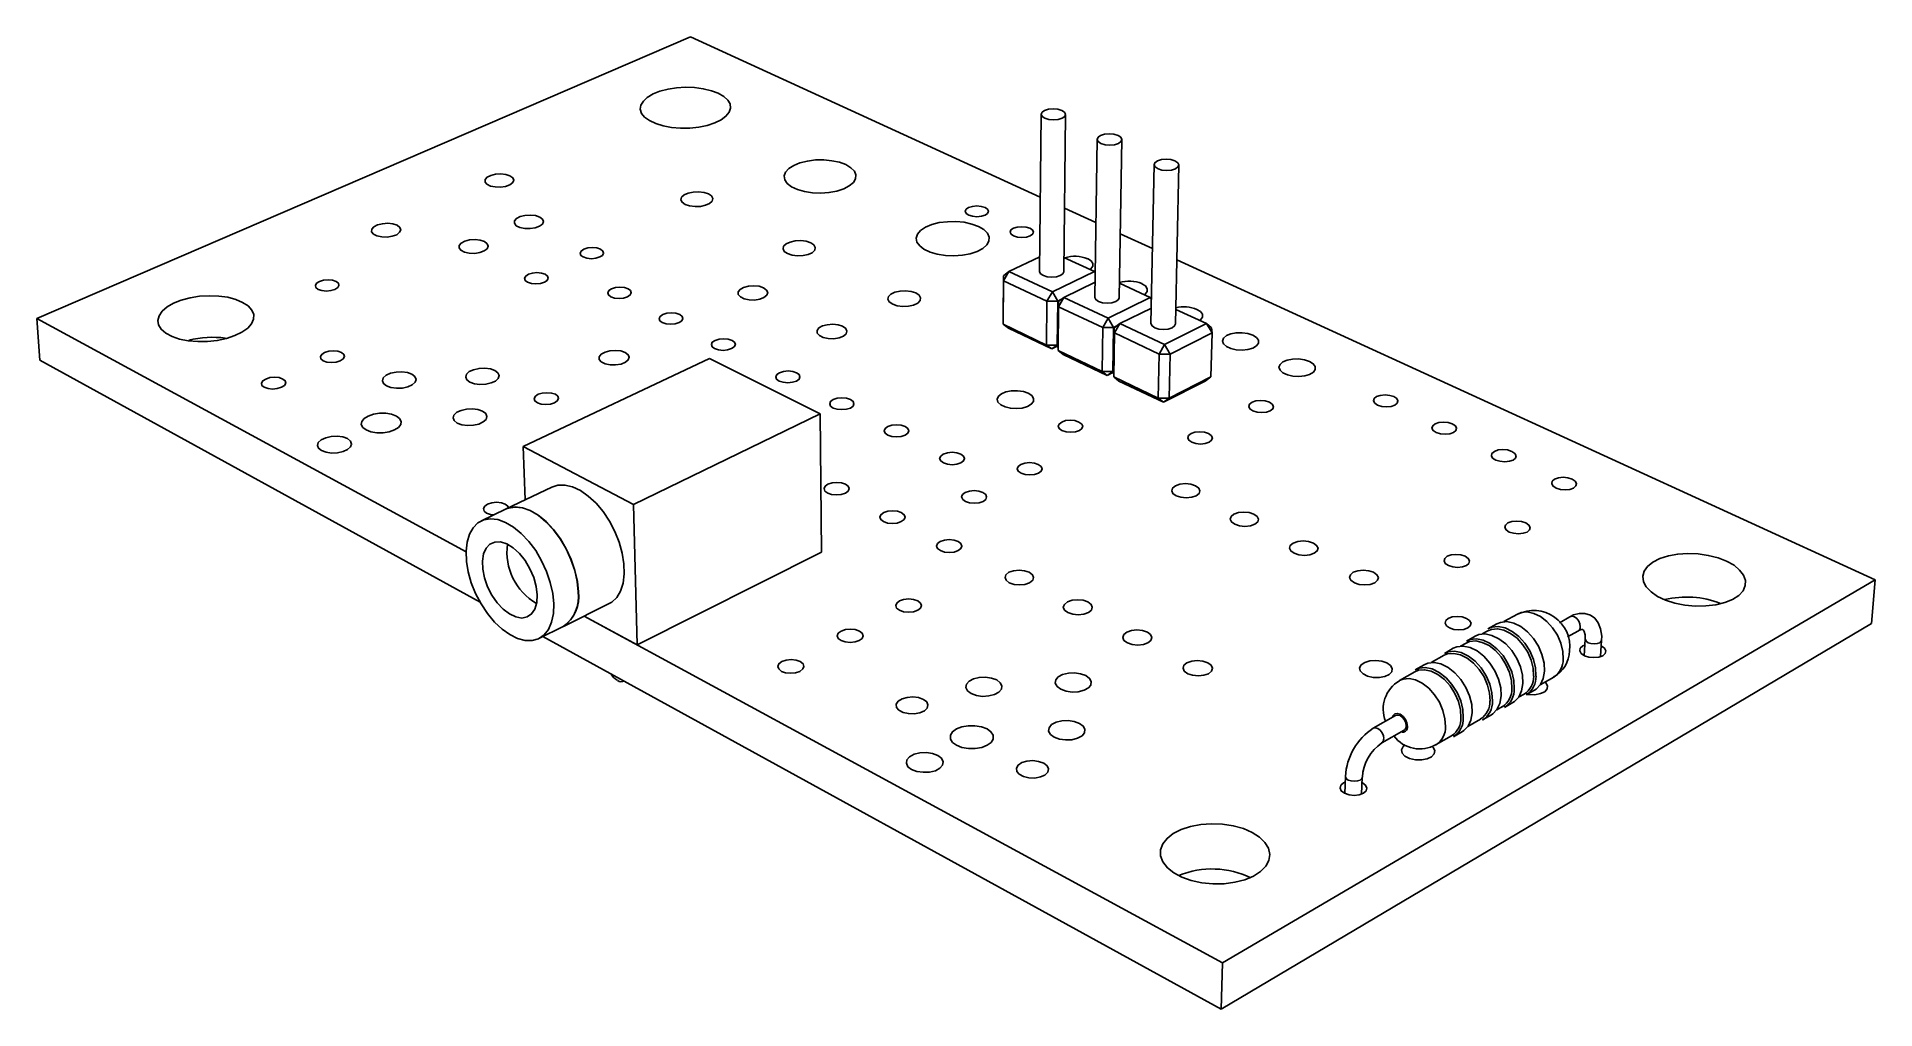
# Model space of a CAD drawing. Extents: x 0 to 158, y 0 to 179.
# Drawn here: x 55.8 to 157.9, y 124.8 to 178.9 of the extents above; entities outside this region: 2.
import ezdxf
from ezdxf.enums import TextEntityAlignment as Align

# ---------------------------------------------------------------- set-up
doc = ezdxf.new("R2010")
doc.units = 0
doc.layers.get('0').update_dxf_attribs({"linetype": 'CONTINUOUS'})

msp = doc.modelspace()

# ---------------------------------------------------------------- linework, layer by layer
at = {"color": 7, "linetype": 'CONTINUOUS'}
for p, q in [((92.09, 178.88), (55.78, 163.22)), ((111.53, 169.96), (92.09, 178.88)), ((111.58, 174.57), (111.49, 165.84)), ((112.83, 165.82), (112.93, 174.56)), ((114.69, 173.18), (114.56, 164.4)), ((115.91, 164.38), (116.06, 173.16)), ((117.85, 171.77), (117.68, 162.95)), ((119.04, 162.92), (119.23, 171.75)), ((114.62, 168.55), (112.87, 169.35)), ((117.76, 167.11), (115.97, 167.93)), ((111.5, 166.65), (109.78, 165.83)), ((114.54, 165.83), (112.84, 166.62)), ((157.91, 148.71), (119.11, 166.49)), ((109.47, 163.18), (109.48, 165.6)), ((109.78, 165.83), (109.48, 165.6)), ((109.49, 165.32), (109.48, 165.6)), ((109.78, 165.83), (109.49, 165.32)), ((109.78, 165.83), (112.2, 164.7)), ((112.2, 164.7), (114.54, 165.83)), ((114.54, 165.83), (114.58, 165.76)), ((114.58, 165.8), (114.54, 165.83)), ((109.49, 165.32), (109.47, 162.9)), ((111.9, 164.18), (109.49, 165.32)), ((112.2, 164.7), (111.9, 164.18)), ((112.5, 164.18), (112.2, 164.7)), ((114.58, 165.24), (112.84, 164.39)), ((117.63, 164.39), (115.93, 165.19)), ((111.88, 161.75), (111.9, 164.18)), ((112.5, 164.18), (111.9, 164.18)), ((112.5, 164.18), (112.47, 161.75)), ((112.67, 164.27), (112.5, 164.18)), ((112.51, 161.74), (112.54, 164.17)), ((112.55, 163.88), (112.52, 161.45)), ((112.84, 164.39), (112.54, 164.17)), ((112.55, 163.88), (112.54, 164.17)), ((112.84, 164.39), (112.55, 163.88)), ((115, 162.73), (112.55, 163.88)), ((112.84, 164.39), (115.3, 163.24)), ((115.3, 163.24), (117.63, 164.39)), ((117.7, 163.8), (115.95, 162.94)), ((117.63, 164.39), (117.71, 164.27)), ((117.71, 164.33), (117.63, 164.39)), ((120.77, 162.94), (119.06, 163.73)), ((55.78, 163.22), (55.96, 160.9)), ((55.78, 163.22), (79.63, 150.26)), ((109.47, 162.9), (109.47, 163.18)), ((109.47, 162.9), (111.88, 161.75)), ((109.47, 162.9), (109.76, 162.68)), ((112.17, 161.53), (109.76, 162.68)), ((114.96, 160.28), (115, 162.73)), ((115.3, 163.24), (115, 162.73)), ((115.6, 162.73), (115, 162.73)), ((115.6, 162.73), (115.3, 163.24)), ((115.6, 162.73), (115.56, 160.28)), ((115.59, 160.27), (115.63, 162.71)), ((115.79, 162.82), (115.6, 162.73)), ((115.65, 162.42), (115.61, 159.98)), ((115.95, 162.94), (115.63, 162.71)), ((115.65, 162.42), (115.63, 162.71)), ((115.95, 162.94), (115.65, 162.42)), ((118.13, 161.25), (115.65, 162.42)), ((115.95, 162.94), (118.43, 161.77)), ((118.43, 161.77), (120.77, 162.94)), ((121.07, 162.42), (118.74, 161.25)), ((120.77, 162.94), (121.07, 162.42)), ((121.05, 162.71), (120.77, 162.94)), ((121.01, 159.98), (121.07, 162.42)), ((121.05, 162.71), (121.07, 162.42)), ((112.47, 161.75), (111.88, 161.75)), ((111.88, 161.75), (112.17, 161.53)), ((112.47, 161.75), (112.17, 161.53)), ((112.51, 161.7), (112.17, 161.53)), ((112.47, 161.75), (112.51, 161.77)), ((112.52, 161.45), (112.51, 161.74)), ((112.52, 161.45), (114.96, 160.28)), ((112.52, 161.45), (112.81, 161.23)), ((118.43, 161.77), (118.13, 161.25)), ((118.74, 161.25), (118.43, 161.77)), ((55.96, 160.9), (80.41, 147.47)), ((93.16, 161), (82.81, 156.11)), ((99.3, 157.93), (93.16, 161)), ((115.25, 160.06), (112.81, 161.23)), ((118.08, 158.79), (118.13, 161.25)), ((118.74, 161.25), (118.13, 161.25)), ((118.74, 161.25), (118.69, 158.79)), ((115.56, 160.28), (114.96, 160.28)), ((114.96, 160.28), (115.25, 160.06)), ((115.56, 160.28), (115.25, 160.06)), ((115.6, 160.24), (115.25, 160.06)), ((115.56, 160.28), (115.59, 160.3)), ((115.61, 159.98), (115.59, 160.27)), ((115.61, 159.98), (118.08, 158.79)), ((115.61, 159.98), (115.89, 159.75)), ((118.37, 158.57), (115.89, 159.75)), ((120.69, 159.75), (118.37, 158.57)), ((118.69, 158.79), (121.01, 159.98)), ((120.69, 159.75), (121.01, 159.98)), ((118.69, 158.79), (118.08, 158.79)), ((118.08, 158.79), (118.37, 158.57)), ((118.69, 158.79), (118.37, 158.57)), ((88.94, 152.89), (99.3, 157.93)), ((99.3, 157.93), (99.37, 150.25)), ((82.81, 156.11), (88.94, 152.89)), ((82.81, 156.11), (82.91, 153.15)), ((84.4, 153.86), (81.85, 152.64)), ((81.83, 152.63), (80.48, 151.98)), ((88.94, 152.89), (89.14, 145.09)), ((89.14, 145.09), (99.37, 150.25)), ((121.65, 127.42), (157.91, 148.71)), ((157.91, 148.71), (157.71, 146.28)), ((85.04, 146.12), (87.58, 147.38)), ((83.68, 145.44), (85.02, 146.11)), ((86.2, 146.69), (89.14, 145.09)), ((86.2, 146.69), (121.65, 127.42)), ((121.58, 124.85), (157.71, 146.28)), ((136.89, 146.25), (136.4, 145.98)), ((138.04, 146.8), (137.29, 146.38)), ((140.95, 146.65), (140.37, 146.32)), ((83.9, 145.55), (121.58, 124.85)), ((135.18, 145.19), (134.87, 145.01)), ((135.68, 145.58), (135.2, 145.3)), ((136.39, 145.87), (136.08, 145.7)), ((140.82, 145.53), (141.4, 145.86)), ((141.8, 145.4), (141.75, 144.49)), ((142.66, 144.44), (142.71, 145.35)), ((133.97, 144.51), (133.25, 144.11)), ((134.47, 144.9), (133.98, 144.62)), ((88.4, 143.07), (88.41, 143.07)), ((132.34, 143.59), (131.48, 143.11)), ((132.85, 143.99), (132.36, 143.71)), ((139.3, 142.87), (140.05, 143.3)), ((138.1, 142.18), (138.41, 142.35)), ((138.52, 142.31), (138.99, 142.58)), ((131.27, 141.17), (130.03, 140.46)), ((135.28, 140.56), (135.99, 140.97)), ((136.1, 140.92), (136.59, 141.2)), ((136.89, 141.48), (137.21, 141.66)), ((137.31, 141.62), (137.79, 141.89)), ((130.5, 139.65), (131.74, 140.36)), ((133.52, 139.55), (134.38, 140.04)), ((134.49, 139.99), (134.98, 140.28)), ((128.48, 137.78), (128.45, 136.84)), ((129.38, 136.8), (129.42, 137.74)), ((129.43, 137.42), (129.41, 137.43)), ((121.65, 127.42), (121.58, 124.85))]:
    msp.add_line(p, q, dxfattribs=at)
for points in [[(93.64, 175.74), (93.26, 175.88), (92.81, 175.99), (92.33, 176.05), (91.83, 176.07), (91.33, 176.04), (90.85, 175.97), (90.4, 175.85), (90.02, 175.7), (89.7, 175.51), (89.48, 175.3), (89.34, 175.08), (89.31, 174.85), (89.38, 174.62), (89.55, 174.41), (89.82, 174.22), (90.17, 174.05), (90.58, 173.93), (91.05, 173.84), (91.55, 173.8), (92.06, 173.8), (92.56, 173.86), (93.03, 173.95), (93.45, 174.09), (93.8, 174.26), (94.07, 174.46), (94.25, 174.68), (94.32, 174.91), (94.3, 175.14), (94.17, 175.36), (93.95, 175.56), (93.64, 175.74)], [(111.77, 174.78), (111.99, 174.85), (112.24, 174.87), (112.51, 174.85), (112.73, 174.78), (112.88, 174.68), (112.93, 174.57), (112.89, 174.45), (112.74, 174.35), (112.53, 174.28), (112.27, 174.26), (112.01, 174.28), (111.78, 174.35), (111.63, 174.45), (111.58, 174.57), (111.63, 174.68), (111.77, 174.78)], [(114.88, 173.39), (115.1, 173.46), (115.36, 173.48), (115.62, 173.46), (115.85, 173.39), (116, 173.29), (116.06, 173.17), (116.01, 173.05), (115.87, 172.95), (115.65, 172.88), (115.39, 172.86), (115.13, 172.88), (114.9, 172.95), (114.75, 173.05), (114.69, 173.17), (114.74, 173.29), (114.88, 173.39)], [(100.72, 171.77), (100.37, 171.9), (99.95, 171.99), (99.5, 172.03), (99.04, 172.03), (98.59, 171.97), (98.18, 171.87), (97.83, 171.73), (97.56, 171.55), (97.38, 171.36), (97.3, 171.14), (97.34, 170.93), (97.47, 170.73), (97.71, 170.54), (98.04, 170.39), (98.43, 170.28), (98.87, 170.21), (99.33, 170.19), (99.79, 170.22), (100.23, 170.3), (100.61, 170.43), (100.92, 170.59), (101.15, 170.78), (101.27, 170.98), (101.29, 171.2), (101.2, 171.41), (101.01, 171.6), (100.72, 171.77)], [(118.04, 171.98), (118.26, 172.05), (118.52, 172.08), (118.78, 172.05), (119.01, 171.98), (119.17, 171.88), (119.23, 171.76), (119.18, 171.64), (119.04, 171.53), (118.82, 171.47), (118.56, 171.44), (118.29, 171.47), (118.07, 171.53), (117.91, 171.64), (117.85, 171.76), (117.9, 171.88), (118.04, 171.98)], [(82.07, 171.15), (81.84, 171.23), (81.56, 171.26), (81.27, 171.24), (81, 171.17), (80.8, 171.07), (80.69, 170.94), (80.69, 170.8), (80.79, 170.68), (80.99, 170.58), (81.25, 170.53), (81.54, 170.52), (81.83, 170.56), (82.07, 170.65), (82.22, 170.77), (82.28, 170.9), (82.23, 171.04), (82.07, 171.15)], [(93.1, 170.14), (92.85, 170.23), (92.55, 170.26), (92.25, 170.25), (91.97, 170.19), (91.74, 170.09), (91.6, 169.96), (91.57, 169.82), (91.64, 169.68), (91.81, 169.56), (92.05, 169.48), (92.35, 169.44), (92.66, 169.45), (92.94, 169.51), (93.16, 169.62), (93.3, 169.75), (93.34, 169.89), (93.26, 170.03), (93.1, 170.14)], [(83.72, 168.86), (83.48, 168.94), (83.19, 168.97), (82.9, 168.95), (82.63, 168.89), (82.43, 168.78), (82.32, 168.65), (82.32, 168.51), (82.42, 168.38), (82.62, 168.28), (82.89, 168.23), (83.19, 168.22), (83.47, 168.26), (83.71, 168.35), (83.87, 168.47), (83.93, 168.61), (83.87, 168.75), (83.72, 168.86)], [(108.09, 168.34), (107.72, 168.47), (107.3, 168.57), (106.84, 168.61), (106.37, 168.6), (105.91, 168.55), (105.5, 168.44), (105.15, 168.3), (104.88, 168.12), (104.71, 167.91), (104.64, 167.69), (104.68, 167.47), (104.83, 167.26), (105.07, 167.07), (105.41, 166.91), (105.81, 166.79), (106.26, 166.72), (106.73, 166.7), (107.2, 166.74), (107.64, 166.82), (108.03, 166.95), (108.34, 167.11), (108.56, 167.31), (108.68, 167.52), (108.69, 167.75), (108.59, 167.96), (108.39, 168.16), (108.09, 168.34)], [(108.46, 169.39), (108.25, 169.45), (108, 169.48), (107.76, 169.45), (107.55, 169.39), (107.41, 169.29), (107.36, 169.18), (107.41, 169.06), (107.56, 168.96), (107.77, 168.9), (108.01, 168.88), (108.26, 168.9), (108.47, 168.96), (108.6, 169.06), (108.65, 169.18), (108.6, 169.29), (108.46, 169.39)], [(75.8, 168.4), (75.57, 168.48), (75.28, 168.51), (74.98, 168.49), (74.71, 168.42), (74.51, 168.31), (74.39, 168.18), (74.38, 168.04), (74.49, 167.91), (74.68, 167.81), (74.95, 167.76), (75.24, 167.75), (75.53, 167.79), (75.78, 167.88), (75.94, 168.01), (76, 168.15), (75.95, 168.28), (75.8, 168.4)], [(80.65, 167.5), (80.41, 167.58), (80.13, 167.61), (79.83, 167.59), (79.56, 167.52), (79.35, 167.41), (79.24, 167.28), (79.24, 167.14), (79.34, 167.01), (79.54, 166.91), (79.81, 166.85), (80.11, 166.84), (80.4, 166.89), (80.64, 166.98), (80.8, 167.1), (80.86, 167.24), (80.8, 167.38), (80.65, 167.5)], [(98.78, 167.43), (98.53, 167.51), (98.23, 167.55), (97.92, 167.54), (97.63, 167.47), (97.41, 167.37), (97.27, 167.24), (97.24, 167.09), (97.31, 166.95), (97.49, 166.83), (97.74, 166.74), (98.04, 166.7), (98.35, 166.72), (98.64, 166.78), (98.86, 166.88), (99, 167.02), (99.03, 167.16), (98.95, 167.31), (98.78, 167.43)], [(110.95, 168.24), (110.74, 168.3), (110.49, 168.32), (110.25, 168.3), (110.04, 168.24), (109.9, 168.14), (109.85, 168.02), (109.91, 167.9), (110.05, 167.81), (110.26, 167.74), (110.51, 167.72), (110.76, 167.74), (110.96, 167.81), (111.1, 167.9), (111.15, 168.02), (111.1, 168.14), (110.95, 168.24)], [(87.1, 167.07), (86.89, 167.14), (86.64, 167.16), (86.39, 167.14), (86.18, 167.07), (86.03, 166.97), (85.97, 166.85), (86, 166.73), (86.14, 166.64), (86.34, 166.57), (86.59, 166.54), (86.84, 166.57), (87.06, 166.64), (87.21, 166.73), (87.27, 166.85), (87.23, 166.97), (87.1, 167.07)], [(114.29, 165.95), (114.33, 165.98), (114.44, 166.13), (114.45, 166.28), (114.35, 166.42), (114.16, 166.55)], [(84.02, 165.68), (83.82, 165.75), (83.57, 165.77), (83.32, 165.75), (83.1, 165.68), (82.95, 165.58), (82.88, 165.46), (82.92, 165.34), (83.05, 165.24), (83.26, 165.17), (83.51, 165.15), (83.76, 165.17), (83.98, 165.24), (84.13, 165.34), (84.19, 165.46), (84.16, 165.58), (84.02, 165.68)], [(111.49, 165.84), (111.49, 165.83), (111.55, 165.71), (111.7, 165.61), (111.92, 165.54), (112.17, 165.51), (112.43, 165.54), (112.64, 165.61), (112.78, 165.71), (112.83, 165.82)], [(67.22, 164.12), (66.84, 164.28), (66.39, 164.4), (65.89, 164.47), (65.36, 164.49), (64.82, 164.46), (64.3, 164.38), (63.81, 164.25), (63.38, 164.07), (63.02, 163.87), (62.75, 163.63), (62.58, 163.38), (62.51, 163.12), (62.55, 162.87), (62.7, 162.63), (62.95, 162.41), (63.3, 162.23), (63.72, 162.08), (64.2, 161.99), (64.73, 161.94), (65.27, 161.95), (65.81, 162), (66.32, 162.11), (66.78, 162.27), (67.18, 162.46), (67.5, 162.69), (67.72, 162.93), (67.83, 163.19), (67.84, 163.45), (67.73, 163.69), (67.53, 163.92), (67.22, 164.12)], [(72.42, 165.28), (72.21, 165.35), (71.97, 165.37), (71.71, 165.35), (71.49, 165.28), (71.33, 165.18), (71.26, 165.06), (71.29, 164.94), (71.42, 164.84), (71.62, 164.77), (71.87, 164.75), (72.12, 164.77), (72.34, 164.84), (72.5, 164.94), (72.57, 165.06), (72.54, 165.18), (72.42, 165.28)], [(88.64, 164.87), (88.43, 164.94), (88.18, 164.96), (87.93, 164.94), (87.71, 164.87), (87.56, 164.77), (87.5, 164.65), (87.54, 164.53), (87.67, 164.42), (87.88, 164.36), (88.13, 164.33), (88.38, 164.36), (88.6, 164.42), (88.75, 164.53), (88.81, 164.65), (88.77, 164.77), (88.64, 164.87)], [(96.16, 164.92), (95.91, 165.01), (95.62, 165.04), (95.32, 165.02), (95.05, 164.95), (94.85, 164.84), (94.75, 164.7), (94.75, 164.56), (94.87, 164.42), (95.08, 164.32), (95.35, 164.26), (95.66, 164.25), (95.95, 164.3), (96.18, 164.39), (96.34, 164.52), (96.39, 164.66), (96.32, 164.8), (96.16, 164.92)], [(104.62, 164.64), (104.36, 164.72), (104.05, 164.76), (103.74, 164.75), (103.45, 164.68), (103.23, 164.58), (103.09, 164.44), (103.06, 164.29), (103.14, 164.14), (103.33, 164.02), (103.58, 163.93), (103.89, 163.89), (104.21, 163.91), (104.49, 163.97), (104.72, 164.08), (104.85, 164.22), (104.88, 164.37), (104.8, 164.51), (104.62, 164.64)], [(117.31, 164.54), (117.36, 164.58), (117.47, 164.72), (117.47, 164.88), (117.37, 165.03), (117.17, 165.15)], [(91.5, 163.45), (91.29, 163.52), (91.04, 163.54), (90.79, 163.52), (90.57, 163.45), (90.42, 163.34), (90.36, 163.22), (90.4, 163.1), (90.53, 163), (90.74, 162.93), (91, 162.9), (91.25, 162.93), (91.47, 163), (91.62, 163.1), (91.68, 163.22), (91.64, 163.34), (91.5, 163.45)], [(114.56, 164.4), (114.56, 164.39), (114.62, 164.27), (114.77, 164.17), (114.99, 164.1), (115.25, 164.07), (115.51, 164.1), (115.73, 164.17), (115.87, 164.27), (115.91, 164.38)], [(120.38, 163.12), (120.43, 163.15), (120.54, 163.3), (120.54, 163.46), (120.43, 163.61), (120.23, 163.73)], [(100.55, 162.79), (100.3, 162.87), (100, 162.9), (99.7, 162.88), (99.43, 162.81), (99.23, 162.7), (99.13, 162.56), (99.14, 162.41), (99.26, 162.27), (99.47, 162.17), (99.75, 162.11), (100.06, 162.1), (100.35, 162.15), (100.59, 162.24), (100.74, 162.37), (100.78, 162.52), (100.72, 162.66), (100.55, 162.79)], [(117.68, 162.95), (117.68, 162.94), (117.74, 162.81), (117.89, 162.7), (118.12, 162.63), (118.38, 162.61), (118.64, 162.63), (118.85, 162.7), (118.99, 162.81), (119.04, 162.92)], [(123.34, 162.3), (123.06, 162.39), (122.74, 162.43), (122.41, 162.43), (122.11, 162.37), (121.87, 162.27), (121.71, 162.13), (121.66, 161.97), (121.71, 161.82), (121.87, 161.67), (122.11, 161.56), (122.41, 161.49), (122.74, 161.47), (123.06, 161.5), (123.34, 161.58), (123.54, 161.71), (123.65, 161.85), (123.65, 162.01), (123.54, 162.17), (123.34, 162.3)], [(72.72, 161.34), (72.51, 161.41), (72.26, 161.43), (72, 161.41), (71.77, 161.34), (71.61, 161.23), (71.54, 161.11), (71.57, 160.98), (71.7, 160.88), (71.9, 160.8), (72.16, 160.78), (72.42, 160.8), (72.64, 160.88), (72.81, 160.98), (72.88, 161.11), (72.84, 161.23), (72.72, 161.34)], [(88.47, 161.34), (88.22, 161.42), (87.93, 161.45), (87.62, 161.43), (87.35, 161.36), (87.14, 161.25), (87.03, 161.1), (87.03, 160.95), (87.14, 160.82), (87.35, 160.71), (87.63, 160.65), (87.94, 160.64), (88.24, 160.69), (88.48, 160.79), (88.64, 160.92), (88.7, 161.07), (88.64, 161.21), (88.47, 161.34)], [(94.41, 162), (94.19, 162.07), (93.94, 162.1), (93.69, 162.07), (93.47, 162), (93.31, 161.9), (93.26, 161.78), (93.3, 161.65), (93.44, 161.55), (93.65, 161.48), (93.91, 161.45), (94.16, 161.48), (94.38, 161.55), (94.53, 161.65), (94.59, 161.78), (94.55, 161.9), (94.41, 162)], [(81.23, 160.33), (80.98, 160.42), (80.67, 160.46), (80.35, 160.45), (80.05, 160.38), (79.81, 160.27), (79.65, 160.13), (79.61, 159.97), (79.67, 159.82), (79.84, 159.69), (80.1, 159.6), (80.4, 159.56), (80.73, 159.57), (81.03, 159.64), (81.27, 159.75), (81.42, 159.89), (81.47, 160.05), (81.4, 160.2), (81.23, 160.33)], [(126.48, 160.84), (126.2, 160.93), (125.88, 160.98), (125.55, 160.97), (125.25, 160.91), (125, 160.81), (124.85, 160.67), (124.79, 160.51), (124.85, 160.35), (125.01, 160.21), (125.26, 160.09), (125.56, 160.02), (125.89, 160), (126.22, 160.03), (126.49, 160.12), (126.7, 160.24), (126.8, 160.39), (126.8, 160.55), (126.69, 160.71), (126.48, 160.84)], [(69.45, 159.86), (69.25, 159.94), (69, 159.96), (68.73, 159.94), (68.5, 159.86), (68.34, 159.76), (68.26, 159.63), (68.29, 159.5), (68.42, 159.4), (68.63, 159.33), (68.88, 159.3), (69.14, 159.33), (69.38, 159.4), (69.54, 159.5), (69.61, 159.63), (69.58, 159.76), (69.45, 159.86)], [(76.62, 160.13), (76.37, 160.22), (76.06, 160.26), (75.74, 160.24), (75.44, 160.18), (75.19, 160.07), (75.03, 159.92), (74.98, 159.76), (75.04, 159.61), (75.21, 159.48), (75.46, 159.39), (75.77, 159.35), (76.1, 159.36), (76.4, 159.43), (76.64, 159.54), (76.8, 159.69), (76.85, 159.84), (76.79, 160), (76.62, 160.13)], [(97.99, 160.21), (97.78, 160.28), (97.52, 160.31), (97.26, 160.28), (97.04, 160.21), (96.89, 160.11), (96.84, 159.98), (96.88, 159.85), (97.02, 159.75), (97.24, 159.68), (97.5, 159.65), (97.76, 159.68), (97.98, 159.75), (98.13, 159.85), (98.18, 159.98), (98.13, 160.11), (97.99, 160.21)], [(84.59, 159.01), (84.38, 159.08), (84.12, 159.1), (83.86, 159.08), (83.64, 159.01), (83.48, 158.9), (83.42, 158.77), (83.45, 158.64), (83.59, 158.54), (83.8, 158.46), (84.06, 158.44), (84.32, 158.46), (84.55, 158.54), (84.7, 158.64), (84.77, 158.77), (84.73, 158.9), (84.59, 159.01)], [(100.99, 158.72), (100.77, 158.8), (100.51, 158.82), (100.25, 158.8), (100.03, 158.72), (99.88, 158.62), (99.83, 158.49), (99.88, 158.36), (100.02, 158.25), (100.24, 158.18), (100.5, 158.16), (100.76, 158.18), (100.98, 158.25), (101.13, 158.36), (101.18, 158.49), (101.13, 158.62), (100.99, 158.72)], [(110.86, 159.07), (110.59, 159.17), (110.26, 159.21), (109.93, 159.21), (109.62, 159.15), (109.37, 159.04), (109.2, 158.9), (109.13, 158.74), (109.18, 158.58), (109.33, 158.43), (109.57, 158.31), (109.87, 158.24), (110.2, 158.22), (110.53, 158.25), (110.82, 158.34), (111.03, 158.46), (111.15, 158.62), (111.16, 158.78), (111.06, 158.94), (110.86, 159.07)], [(124.26, 158.57), (124.03, 158.64), (123.77, 158.67), (123.51, 158.64), (123.3, 158.57), (123.16, 158.46), (123.12, 158.33), (123.18, 158.2), (123.34, 158.1), (123.57, 158.02), (123.83, 158), (124.09, 158.02), (124.3, 158.1), (124.44, 158.2), (124.48, 158.33), (124.41, 158.46), (124.26, 158.57)], [(131.17, 158.88), (130.94, 158.95), (130.68, 158.98), (130.42, 158.95), (130.21, 158.88), (130.08, 158.77), (130.04, 158.64), (130.11, 158.52), (130.27, 158.41), (130.5, 158.34), (130.76, 158.31), (131.02, 158.34), (131.23, 158.41), (131.36, 158.52), (131.4, 158.64), (131.33, 158.77), (131.17, 158.88)], [(75.76, 157.8), (75.49, 157.9), (75.17, 157.96), (74.82, 157.96), (74.49, 157.9), (74.19, 157.8), (73.97, 157.66), (73.84, 157.5), (73.81, 157.33), (73.89, 157.17), (74.08, 157.03), (74.34, 156.92), (74.67, 156.87), (75.02, 156.87), (75.36, 156.92), (75.65, 157.03), (75.88, 157.17), (76.01, 157.33), (76.03, 157.5), (75.94, 157.66), (75.76, 157.8)], [(80.55, 158.07), (80.29, 158.16), (79.99, 158.2), (79.66, 158.19), (79.36, 158.12), (79.11, 158.01), (78.96, 157.86), (78.91, 157.7), (78.97, 157.55), (79.14, 157.41), (79.4, 157.32), (79.71, 157.28), (80.04, 157.29), (80.34, 157.36), (80.59, 157.48), (80.74, 157.62), (80.79, 157.78), (80.72, 157.94), (80.55, 158.07)], [(104.03, 157.22), (103.81, 157.29), (103.55, 157.31), (103.29, 157.29), (103.07, 157.22), (102.92, 157.11), (102.86, 156.98), (102.91, 156.85), (103.06, 156.74), (103.28, 156.66), (103.54, 156.64), (103.81, 156.66), (104.03, 156.74), (104.18, 156.85), (104.23, 156.98), (104.18, 157.11), (104.03, 157.22)], [(113.68, 157.47), (113.45, 157.55), (113.19, 157.57), (112.93, 157.55), (112.72, 157.47), (112.57, 157.36), (112.52, 157.24), (112.58, 157.11), (112.73, 157), (112.96, 156.92), (113.22, 156.9), (113.48, 156.92), (113.7, 157), (113.84, 157.11), (113.89, 157.24), (113.83, 157.36), (113.68, 157.47)], [(134.42, 157.37), (134.19, 157.45), (133.93, 157.47), (133.67, 157.45), (133.46, 157.37), (133.33, 157.26), (133.29, 157.13), (133.36, 157), (133.53, 156.89), (133.76, 156.82), (134.02, 156.8), (134.28, 156.82), (134.49, 156.89), (134.62, 157), (134.66, 157.13), (134.59, 157.26), (134.42, 157.37)], [(73.04, 156.55), (72.78, 156.64), (72.47, 156.68), (72.14, 156.67), (71.84, 156.6), (71.59, 156.48), (71.42, 156.33), (71.37, 156.17), (71.43, 156.01), (71.6, 155.88), (71.85, 155.79), (72.16, 155.74), (72.49, 155.76), (72.8, 155.83), (73.05, 155.94), (73.21, 156.09), (73.27, 156.25), (73.21, 156.41), (73.04, 156.55)], [(120.87, 156.83), (120.65, 156.9), (120.38, 156.93), (120.12, 156.9), (119.91, 156.83), (119.77, 156.72), (119.72, 156.59), (119.79, 156.46), (119.94, 156.35), (120.17, 156.27), (120.43, 156.25), (120.69, 156.27), (120.91, 156.35), (121.05, 156.46), (121.09, 156.59), (121.03, 156.72), (120.87, 156.83)], [(107.11, 155.69), (106.89, 155.76), (106.63, 155.79), (106.37, 155.76), (106.14, 155.69), (106, 155.57), (105.94, 155.44), (106, 155.31), (106.15, 155.2), (106.37, 155.13), (106.63, 155.1), (106.9, 155.13), (107.12, 155.2), (107.27, 155.31), (107.32, 155.44), (107.26, 155.57), (107.11, 155.69)], [(137.73, 155.84), (137.49, 155.92), (137.23, 155.94), (136.97, 155.92), (136.76, 155.84), (136.62, 155.73), (136.59, 155.6), (136.66, 155.47), (136.83, 155.36), (137.06, 155.29), (137.33, 155.26), (137.59, 155.29), (137.8, 155.36), (137.93, 155.47), (137.96, 155.6), (137.89, 155.73), (137.73, 155.84)], [(111.42, 155.12), (111.2, 155.19), (110.93, 155.22), (110.67, 155.19), (110.45, 155.12), (110.3, 155), (110.25, 154.87), (110.31, 154.74), (110.46, 154.63), (110.69, 154.55), (110.95, 154.53), (111.21, 154.55), (111.44, 154.63), (111.58, 154.74), (111.63, 154.87), (111.57, 155), (111.42, 155.12)], [(141.08, 154.29), (140.84, 154.37), (140.57, 154.4), (140.31, 154.37), (140.1, 154.29), (139.97, 154.18), (139.94, 154.05), (140.01, 153.92), (140.18, 153.8), (140.42, 153.73), (140.69, 153.7), (140.95, 153.73), (141.16, 153.8), (141.29, 153.92), (141.32, 154.05), (141.24, 154.18), (141.08, 154.29)], [(87.58, 147.38), (87.72, 147.46), (88, 147.73), (88.21, 148.08), (88.35, 148.52), (88.42, 149.03), (88.4, 149.59), (88.31, 150.18), (88.14, 150.79), (87.9, 151.39), (87.6, 151.96), (87.24, 152.5), (86.85, 152.97), (86.42, 153.36), (85.98, 153.67), (85.55, 153.87), (85.12, 153.97), (84.73, 153.97), (84.4, 153.86)], [(100.71, 154.01), (100.48, 154.09), (100.22, 154.11), (99.96, 154.09), (99.73, 154.01), (99.58, 153.9), (99.52, 153.77), (99.57, 153.63), (99.72, 153.52), (99.94, 153.44), (100.2, 153.42), (100.47, 153.44), (100.7, 153.52), (100.85, 153.63), (100.91, 153.77), (100.86, 153.9), (100.71, 154.01)], [(108.34, 153.55), (108.12, 153.63), (107.85, 153.66), (107.59, 153.63), (107.36, 153.55), (107.21, 153.44), (107.16, 153.31), (107.22, 153.17), (107.37, 153.06), (107.59, 152.98), (107.86, 152.96), (108.13, 152.98), (108.35, 153.06), (108.5, 153.17), (108.55, 153.31), (108.5, 153.44), (108.34, 153.55)], [(120.15, 153.93), (119.89, 154.02), (119.59, 154.05), (119.29, 154.02), (119.04, 153.93), (118.88, 153.8), (118.83, 153.65), (118.9, 153.5), (119.08, 153.37), (119.34, 153.29), (119.64, 153.26), (119.94, 153.29), (120.19, 153.37), (120.35, 153.5), (120.4, 153.65), (120.33, 153.8), (120.15, 153.93)], [(81.81, 152.91), (81.6, 152.98), (81.33, 153.01), (81.06, 152.98), (80.83, 152.91), (80.67, 152.79), (80.6, 152.66), (80.64, 152.52), (80.77, 152.41), (80.99, 152.33), (81.16, 152.31)], [(81.99, 152.71), (81.95, 152.79), (81.81, 152.91)], [(85.86, 148.03), (85.8, 148.61), (85.67, 149.22), (85.46, 149.83), (85.19, 150.43), (84.85, 150.99), (84.48, 151.49), (84.06, 151.93), (83.63, 152.29), (83.19, 152.55), (82.76, 152.7), (82.35, 152.75), (81.97, 152.69), (81.83, 152.63)], [(85.87, 148.04), (85.82, 148.62), (85.68, 149.23), (85.47, 149.84), (85.2, 150.43), (84.87, 150.99), (84.49, 151.5), (84.08, 151.94), (83.64, 152.29), (83.2, 152.55), (82.77, 152.71), (82.36, 152.76), (81.99, 152.69), (81.85, 152.64)], [(103.81, 152.44), (103.59, 152.51), (103.32, 152.54), (103.06, 152.51), (102.83, 152.44), (102.68, 152.32), (102.62, 152.19), (102.67, 152.05), (102.82, 151.94), (103.05, 151.86), (103.32, 151.83), (103.58, 151.86), (103.81, 151.94), (103.96, 152.05), (104.02, 152.19), (103.97, 152.32), (103.81, 152.44)], [(123.4, 152.35), (123.14, 152.44), (122.83, 152.47), (122.54, 152.44), (122.29, 152.35), (122.13, 152.22), (122.08, 152.07), (122.15, 151.92), (122.33, 151.79), (122.59, 151.7), (122.9, 151.67), (123.2, 151.7), (123.45, 151.79), (123.61, 151.92), (123.65, 152.07), (123.58, 152.22), (123.4, 152.35)], [(84.51, 147.37), (84.45, 147.95), (84.31, 148.55), (84.1, 149.17), (83.83, 149.76), (83.5, 150.33), (83.12, 150.84), (82.7, 151.28), (82.27, 151.63), (81.83, 151.89), (81.4, 152.05), (80.99, 152.1), (80.62, 152.04), (80.29, 151.87), (80.02, 151.6), (79.82, 151.24), (79.69, 150.8), (79.63, 150.29), (79.65, 149.73), (79.75, 149.14), (79.92, 148.54), (80.16, 147.94), (80.47, 147.37), (80.82, 146.84), (81.21, 146.36), (81.63, 145.97), (82.06, 145.66), (82.49, 145.44), (82.91, 145.33), (83.31, 145.33), (83.66, 145.43), (83.97, 145.64), (84.21, 145.95), (84.38, 146.35), (84.48, 146.83), (84.51, 147.37)], [(138.5, 151.87), (138.26, 151.94), (137.99, 151.97), (137.73, 151.94), (137.51, 151.87), (137.38, 151.75), (137.34, 151.61), (137.42, 151.48), (137.58, 151.36), (137.82, 151.29), (138.1, 151.26), (138.36, 151.29), (138.58, 151.36), (138.71, 151.48), (138.74, 151.61), (138.67, 151.75), (138.5, 151.87)], [(83.58, 147.87), (83.53, 148.34), (83.39, 148.84), (83.18, 149.32), (82.91, 149.77), (82.59, 150.17), (82.25, 150.48), (81.89, 150.7), (81.55, 150.81), (81.23, 150.8), (80.96, 150.69), (80.75, 150.46), (80.6, 150.14), (80.54, 149.74), (80.56, 149.29), (80.65, 148.81), (80.83, 148.32), (81.07, 147.85), (81.36, 147.43), (81.69, 147.07), (82.04, 146.81), (82.39, 146.64), (82.72, 146.58), (83.02, 146.64), (83.27, 146.81), (83.45, 147.08), (83.56, 147.44), (83.58, 147.87)], [(106.97, 150.83), (106.74, 150.91), (106.47, 150.94), (106.2, 150.91), (105.97, 150.83), (105.82, 150.72), (105.77, 150.58), (105.82, 150.44), (105.98, 150.33), (106.21, 150.25), (106.47, 150.22), (106.74, 150.25), (106.97, 150.33), (107.12, 150.44), (107.18, 150.58), (107.12, 150.72), (106.97, 150.83)], [(126.7, 150.75), (126.43, 150.84), (126.13, 150.87), (125.83, 150.84), (125.58, 150.75), (125.42, 150.62), (125.37, 150.47), (125.45, 150.31), (125.63, 150.18), (125.9, 150.09), (126.2, 150.06), (126.51, 150.09), (126.75, 150.18), (126.91, 150.31), (126.96, 150.47), (126.88, 150.62), (126.7, 150.75)], [(149.66, 149.74), (149.18, 149.93), (148.64, 150.06), (148.08, 150.14), (147.5, 150.17), (146.94, 150.13), (146.42, 150.03), (145.95, 149.89), (145.56, 149.69), (145.27, 149.45), (145.08, 149.18), (145, 148.9), (145.04, 148.6), (145.19, 148.31), (145.46, 148.03), (145.82, 147.78), (146.27, 147.57), (146.78, 147.41), (147.34, 147.29), (147.92, 147.24), (148.5, 147.25), (149.05, 147.32), (149.55, 147.44), (149.98, 147.62), (150.33, 147.84), (150.57, 148.1), (150.69, 148.38), (150.71, 148.67), (150.6, 148.97), (150.38, 149.25), (150.07, 149.51), (149.66, 149.74)], [(110.92, 149.13), (110.66, 149.21), (110.35, 149.25), (110.05, 149.21), (109.79, 149.13), (109.62, 148.99), (109.57, 148.84), (109.63, 148.68), (109.81, 148.54), (110.07, 148.45), (110.37, 148.42), (110.68, 148.45), (110.94, 148.54), (111.11, 148.68), (111.16, 148.84), (111.1, 148.99), (110.92, 149.13)], [(130.05, 149.13), (129.78, 149.21), (129.47, 149.25), (129.17, 149.21), (128.92, 149.13), (128.76, 148.99), (128.71, 148.84), (128.79, 148.68), (128.98, 148.54), (129.25, 148.45), (129.56, 148.42), (129.86, 148.45), (130.11, 148.54), (130.27, 148.68), (130.31, 148.84), (130.23, 148.99), (130.05, 149.13)], [(135.13, 150.01), (134.89, 150.09), (134.62, 150.12), (134.35, 150.09), (134.13, 150.01), (134, 149.89), (133.96, 149.76), (134.03, 149.62), (134.2, 149.5), (134.44, 149.42), (134.71, 149.39), (134.98, 149.42), (135.2, 149.5), (135.34, 149.62), (135.37, 149.76), (135.3, 149.89), (135.13, 150.01)], [(104.72, 147.53), (104.49, 147.61), (104.22, 147.64), (103.94, 147.61), (103.71, 147.53), (103.56, 147.41), (103.5, 147.27), (103.55, 147.13), (103.71, 147.01), (103.94, 146.93), (104.21, 146.9), (104.49, 146.93), (104.72, 147.01), (104.87, 147.13), (104.93, 147.27), (104.87, 147.41), (104.72, 147.53)], [(114.18, 147.48), (113.91, 147.57), (113.6, 147.6), (113.3, 147.57), (113.04, 147.48), (112.87, 147.34), (112.81, 147.18), (112.88, 147.02), (113.06, 146.89), (113.33, 146.79), (113.64, 146.76), (113.94, 146.79), (114.2, 146.89), (114.37, 147.02), (114.42, 147.18), (114.36, 147.34), (114.18, 147.48)], [(135.21, 146.56), (134.97, 146.64), (134.69, 146.67), (134.42, 146.64), (134.19, 146.56), (134.05, 146.44), (134.02, 146.3), (134.09, 146.15), (134.26, 146.03), (134.51, 145.95), (134.79, 145.92), (135.06, 145.95), (135.28, 146.03), (135.42, 146.15), (135.46, 146.3), (135.38, 146.44), (135.21, 146.56)], [(136.4, 145.98), (136.61, 146.07), (136.97, 146.11), (137.35, 146.03), (137.74, 145.84), (138.11, 145.55), (138.44, 145.18), (138.72, 144.75), (138.92, 144.28), (139.04, 143.81), (139.06, 143.35)], [(138.99, 142.58), (139.07, 142.63), (139.31, 142.88), (139.47, 143.22), (139.54, 143.63), (139.52, 144.08), (139.4, 144.56), (139.2, 145.02), (138.93, 145.45), (138.59, 145.82), (138.22, 146.11), (137.83, 146.3), (137.45, 146.38), (137.09, 146.34), (136.89, 146.25)], [(142.71, 145.35), (142.72, 145.58), (142.66, 145.99), (142.53, 146.32), (142.34, 146.57), (142.09, 146.74), (141.78, 146.84), (141.47, 146.84), (141.15, 146.75), (140.95, 146.65)], [(101.48, 145.86), (101.25, 145.94), (100.98, 145.97), (100.7, 145.94), (100.47, 145.86), (100.31, 145.74), (100.25, 145.59), (100.3, 145.45), (100.46, 145.33), (100.69, 145.25), (100.96, 145.22), (101.24, 145.25), (101.47, 145.33), (101.63, 145.45), (101.69, 145.59), (101.64, 145.74), (101.48, 145.86)], [(117.48, 145.8), (117.21, 145.89), (116.9, 145.92), (116.59, 145.89), (116.34, 145.8), (116.17, 145.66), (116.11, 145.5), (116.18, 145.34), (116.37, 145.2), (116.63, 145.11), (116.95, 145.08), (117.26, 145.11), (117.51, 145.2), (117.68, 145.34), (117.73, 145.5), (117.66, 145.66), (117.48, 145.8)], [(137.73, 142.66), (137.7, 143.1), (137.59, 143.55), (137.4, 144), (137.13, 144.42), (136.81, 144.77), (136.46, 145.05), (136.08, 145.23), (135.72, 145.31), (135.38, 145.27), (135.18, 145.19)], [(135.2, 145.3), (135.4, 145.39), (135.76, 145.43), (136.14, 145.35), (136.53, 145.16), (136.9, 144.87), (137.24, 144.5), (137.51, 144.06), (137.72, 143.6), (137.83, 143.12), (137.86, 142.66)], [(137.79, 141.89), (137.87, 141.94), (138.11, 142.19), (138.27, 142.53), (138.34, 142.94), (138.32, 143.4), (138.2, 143.87), (138, 144.34), (137.72, 144.77), (137.39, 145.14), (137.01, 145.43), (136.62, 145.62), (136.24, 145.7), (135.89, 145.66), (135.68, 145.58)], [(138.93, 143.35), (138.91, 143.79), (138.8, 144.24), (138.61, 144.69), (138.34, 145.1), (138.02, 145.46), (137.66, 145.73), (137.29, 145.91), (136.93, 145.99), (136.59, 145.95), (136.39, 145.87)], [(141.4, 145.86), (141.49, 145.91), (141.62, 145.94), (141.67, 145.94), (141.71, 145.91), (141.75, 145.83), (141.8, 145.65), (141.8, 145.4)], [(141.79, 145.08), (141.67, 145.03), (141.53, 144.9), (141.5, 144.76), (141.58, 144.62), (141.76, 144.49), (142, 144.41), (142.29, 144.38), (142.56, 144.41), (142.78, 144.49), (142.91, 144.62), (142.95, 144.76), (142.87, 144.9), (142.69, 145.03)], [(98.19, 144.16), (97.96, 144.24), (97.69, 144.27), (97.41, 144.24), (97.17, 144.16), (97.01, 144.04), (96.95, 143.89), (97, 143.75), (97.15, 143.62), (97.38, 143.54), (97.66, 143.51), (97.94, 143.54), (98.18, 143.62), (98.34, 143.75), (98.4, 143.89), (98.35, 144.04), (98.19, 144.16)], [(120.83, 144.1), (120.56, 144.19), (120.25, 144.23), (119.94, 144.19), (119.68, 144.1), (119.51, 143.96), (119.46, 143.8), (119.53, 143.63), (119.72, 143.49), (119.99, 143.4), (120.31, 143.37), (120.62, 143.4), (120.88, 143.49), (121.04, 143.63), (121.1, 143.8), (121.02, 143.96), (120.83, 144.1)], [(130.78, 144.09), (130.5, 144.19), (130.17, 144.23), (129.84, 144.2), (129.56, 144.12), (129.36, 143.98), (129.27, 143.82), (129.3, 143.64), (129.46, 143.48), (129.71, 143.35), (130.02, 143.28), (130.36, 143.27), (130.67, 143.33), (130.91, 143.44), (131.06, 143.6), (131.08, 143.77), (130.99, 143.94), (130.78, 144.09)], [(134.98, 140.28), (135.06, 140.33), (135.3, 140.57), (135.45, 140.91), (135.52, 141.32), (135.5, 141.78), (135.38, 142.26), (135.17, 142.73), (134.89, 143.17), (134.56, 143.54), (134.18, 143.83), (133.79, 144.03), (133.41, 144.11), (133.06, 144.07), (132.85, 143.99)], [(136.52, 141.97), (136.49, 142.41), (136.38, 142.86), (136.18, 143.31), (135.92, 143.73), (135.6, 144.08), (135.24, 144.36), (134.87, 144.54), (134.5, 144.62), (134.16, 144.59), (133.97, 144.51)], [(133.98, 144.62), (134.19, 144.71), (134.54, 144.74), (134.92, 144.66), (135.31, 144.47), (135.69, 144.18), (136.02, 143.81), (136.3, 143.37), (136.5, 142.9), (136.62, 142.43), (136.65, 141.97)], [(136.59, 141.2), (136.67, 141.25), (136.9, 141.5), (137.06, 141.84), (137.13, 142.25), (137.11, 142.7), (136.99, 143.18), (136.79, 143.65), (136.51, 144.08), (136.17, 144.46), (135.8, 144.75), (135.41, 144.94), (135.03, 145.02), (134.67, 144.98), (134.47, 144.9)], [(109.11, 143.14), (108.82, 143.24), (108.48, 143.29), (108.13, 143.28), (107.82, 143.2), (107.57, 143.07), (107.43, 142.9), (107.4, 142.72), (107.49, 142.54), (107.69, 142.39), (107.98, 142.28), (108.32, 142.23), (108.67, 142.25), (108.99, 142.33), (109.23, 142.46), (109.38, 142.63), (109.4, 142.81), (109.31, 142.99), (109.11, 143.14)], [(114.06, 143.38), (113.77, 143.48), (113.43, 143.53), (113.09, 143.51), (112.77, 143.44), (112.53, 143.31), (112.39, 143.14), (112.36, 142.96), (112.46, 142.78), (112.67, 142.63), (112.96, 142.52), (113.3, 142.47), (113.64, 142.49), (113.96, 142.57), (114.2, 142.7), (114.34, 142.86), (114.36, 143.05), (114.27, 143.23), (114.06, 143.38)], [(134.9, 141.04), (134.87, 141.48), (134.76, 141.94), (134.56, 142.39), (134.3, 142.81), (133.98, 143.17), (133.62, 143.45), (133.25, 143.63), (132.88, 143.71), (132.54, 143.68), (132.34, 143.59)], [(132.36, 143.71), (132.57, 143.8), (132.92, 143.83), (133.3, 143.75), (133.69, 143.56), (134.07, 143.26), (134.4, 142.89), (134.68, 142.45), (134.89, 141.98), (135.01, 141.5), (135.03, 141.04)], [(138.57, 142.34), (138.66, 142.33), (139, 142.32), (139.31, 142.38), (139.55, 142.49), (139.69, 142.64), (139.71, 142.82), (139.61, 142.99), (139.58, 143.02)], [(105.04, 142.06), (104.77, 142.16), (104.45, 142.2), (104.13, 142.17), (103.85, 142.09), (103.64, 141.96), (103.53, 141.79), (103.55, 141.62), (103.68, 141.46), (103.91, 141.34), (104.2, 141.27), (104.53, 141.26), (104.84, 141.32), (105.09, 141.43), (105.25, 141.58), (105.29, 141.75), (105.22, 141.92), (105.04, 142.06)], [(131.86, 140.59), (131.84, 140.75), (131.76, 140.92), (131.65, 141.06), (131.52, 141.16), (131.39, 141.19), (131.27, 141.17)], [(108.57, 140.42), (108.26, 140.54), (107.9, 140.6), (107.53, 140.6), (107.17, 140.54), (106.87, 140.42), (106.65, 140.26), (106.54, 140.07), (106.54, 139.86), (106.66, 139.67), (106.88, 139.51), (107.18, 139.39), (107.54, 139.33), (107.92, 139.33), (108.28, 139.39), (108.58, 139.51), (108.8, 139.67), (108.91, 139.86), (108.91, 140.07), (108.79, 140.26), (108.57, 140.42)], [(113.71, 140.73), (113.42, 140.84), (113.07, 140.89), (112.72, 140.87), (112.41, 140.79), (112.16, 140.66), (112.02, 140.49), (111.99, 140.3), (112.09, 140.12), (112.3, 139.96), (112.59, 139.85), (112.93, 139.81), (113.29, 139.82), (113.6, 139.9), (113.85, 140.04), (113.99, 140.21), (114.01, 140.4), (113.92, 140.58), (113.71, 140.73)], [(105.83, 138.95), (105.54, 139.06), (105.2, 139.11), (104.84, 139.09), (104.52, 139.01), (104.27, 138.87), (104.12, 138.7), (104.09, 138.51), (104.18, 138.32), (104.38, 138.17), (104.67, 138.06), (105.02, 138.01), (105.37, 138.02), (105.7, 138.1), (105.95, 138.24), (106.1, 138.41), (106.13, 138.6), (106.04, 138.79), (105.83, 138.95)], [(131.8, 139.53), (131.68, 139.44), (131.59, 139.26), (131.63, 139.08), (131.79, 138.91), (132.04, 138.78), (132.37, 138.71), (132.71, 138.7), (133.03, 138.76), (133.27, 138.87), (133.42, 139.03), (133.45, 139.22), (133.35, 139.39), (133.3, 139.44)], [(111.72, 138.52), (111.44, 138.62), (111.12, 138.66), (110.79, 138.63), (110.51, 138.55), (110.3, 138.41), (110.2, 138.24), (110.22, 138.06), (110.36, 137.9), (110.59, 137.77), (110.9, 137.7), (111.23, 137.69), (111.54, 137.75), (111.79, 137.86), (111.95, 138.02), (111.99, 138.2), (111.91, 138.37), (111.72, 138.52)], [(128.47, 137.46), (128.37, 137.42), (128.22, 137.29), (128.18, 137.13), (128.25, 136.98), (128.43, 136.85), (128.68, 136.76), (128.97, 136.73), (129.25, 136.76), (129.49, 136.85), (129.63, 136.98), (129.67, 137.13), (129.6, 137.29), (129.43, 137.42), (129.43, 137.42)], [(123.3, 134.67), (122.81, 134.88), (122.25, 135.04), (121.66, 135.13), (121.05, 135.15), (120.44, 135.11), (119.87, 135), (119.36, 134.83), (118.92, 134.61), (118.57, 134.34), (118.33, 134.03), (118.21, 133.7), (118.21, 133.37), (118.34, 133.03), (118.59, 132.71), (118.94, 132.43), (119.39, 132.19), (119.92, 132), (120.51, 131.87), (121.12, 131.81), (121.74, 131.82), (122.34, 131.9), (122.89, 132.04), (123.37, 132.24), (123.77, 132.5), (124.06, 132.79), (124.23, 133.11), (124.28, 133.45), (124.21, 133.79), (124.01, 134.11), (123.71, 134.41), (123.3, 134.67)]]:
    msp.add_lwpolyline(points, dxfattribs=at)
at = {"color": 8, "linetype": 'CONTINUOUS'}
for points in [[(140.58, 144.3), (140.56, 144.73), (140.45, 145.18), (140.26, 145.63), (139.99, 146.04), (139.67, 146.39), (139.32, 146.66), (138.95, 146.84), (138.58, 146.92), (138.24, 146.88), (138.04, 146.8)], [(141.52, 146.09), (141.51, 146.25), (141.44, 146.41), (141.33, 146.55), (141.2, 146.65), (141.06, 146.68), (140.95, 146.65)], [(141.8, 145.4), (141.81, 145.38), (141.86, 145.29), (141.97, 145.21), (142.12, 145.16), (142.3, 145.14), (142.47, 145.16), (142.61, 145.21)], [(142.61, 145.21), (142.69, 145.29), (142.71, 145.35)], [(134.04, 140.55), (134.01, 140.99), (133.9, 141.45), (133.7, 141.9), (133.43, 142.32), (133.11, 142.68), (132.75, 142.96), (132.38, 143.14), (132.02, 143.22), (131.68, 143.19), (131.48, 143.11)], [(131.93, 140.55), (131.9, 140.75), (131.82, 140.95), (131.68, 141.12), (131.52, 141.24), (131.36, 141.28), (131.22, 141.25), (131.12, 141.14), (131.1, 141.07)], [(130.61, 139.88), (130.59, 140.04), (130.52, 140.21), (130.41, 140.35), (130.28, 140.45), (130.14, 140.49), (130.03, 140.46)], [(129.3, 137.58), (129.16, 137.53), (128.98, 137.51), (128.8, 137.53), (128.64, 137.58), (128.53, 137.67), (128.48, 137.76), (128.48, 137.78)], [(129.42, 137.74), (129.4, 137.67), (129.3, 137.58)]]:
    msp.add_lwpolyline(points, dxfattribs=at)
at = {"color": 7, "linetype": 'CONTINUOUS'}
for centre, radius, start, end in [((113.46, 164.87), 1.81, 67.3711, 108.2545), ((116.47, 163.47), 1.83, 67.301, 107.3049), ((119.52, 162), 1.87, 67.5897, 104.3143), ((65.55, 156.87), 5.31, 82.231, 104.4371), ((85.22, 150.25), 3.32, 172.3845, 239.7343), ((83.88, 147.75), 2, 304.9212, 8.2169), ((83.89, 147.76), 2, 304.92, 8.215), ((147.44, 142.65), 5.1, 68.4037, 103.8343), ((138.93, 144.98), 2.02, 353.5954, 116.1035), ((139.25, 144.79), 1.68, 298.3319, 358.8875), ((88.6, 144.01), 1.06, 210.7455, 238.8333), ((88.26, 143.4), 0.357, 235.7296, 295.0867), ((132.41, 141.52), 1.83, 120.4519, 201.6226), ((137.79, 143.32), 1.15, 302.7956, 1.7909), ((137.87, 143.32), 1.2, 302.8009, 1.7749), ((135.37, 141.93), 1.14, 302.8983, 2.1371), ((135.45, 141.92), 1.2, 302.9033, 2.1209), ((136.58, 142.62), 1.15, 302.8465, 1.9631), ((136.66, 142.62), 1.2, 302.8516, 1.947), ((133.76, 141), 1.14, 302.9683, 2.3701), ((133.84, 140.99), 1.19, 302.9732, 2.3537), ((131.89, 137.6), 3.41, 123.0631, 176.9847), ((132.61, 141.11), 1.8, 216.7928, 300.4307), ((131.61, 140.57), 0.251, 301.8478, 3.835), ((131.9, 137.6), 2.48, 124.3784, 176.7799), ((121.08, 127.74), 4.9, 63.9797, 112.1813)]:
    msp.add_arc(centre, radius, start, end, dxfattribs=at)
at = {"color": 8, "linetype": 'CONTINUOUS'}
for centre, radius, start, end in [((141.27, 146.08), 0.255, 301.5622, 2.3186), ((139.43, 144.27), 1.15, 302.7272, 1.5567), ((131.65, 140.52), 0.279, 252.3589, 5.7112), ((132.9, 140.5), 1.14, 303.0592, 2.4909), ((130.36, 139.86), 0.25, 302.3085, 3.9976)]:
    msp.add_arc(centre, radius, start, end, dxfattribs=at)

# ---------------------------------------------------------------- texts
at = {"color": 7, "linetype": 'CONTINUOUS'}
for s, width, p in [('Edition étudiante de SolidWorks.', 0.667188, (0, 5.45)), ('A usage universitaire uniquement.', 0.668182, (0, 0))]:
    msp.add_text(s, height=3.633, dxfattribs=dict(at, width=width)).set_placement(p, align=Align.BOTTOM_LEFT)

doc.saveas('drawing.dxf')
